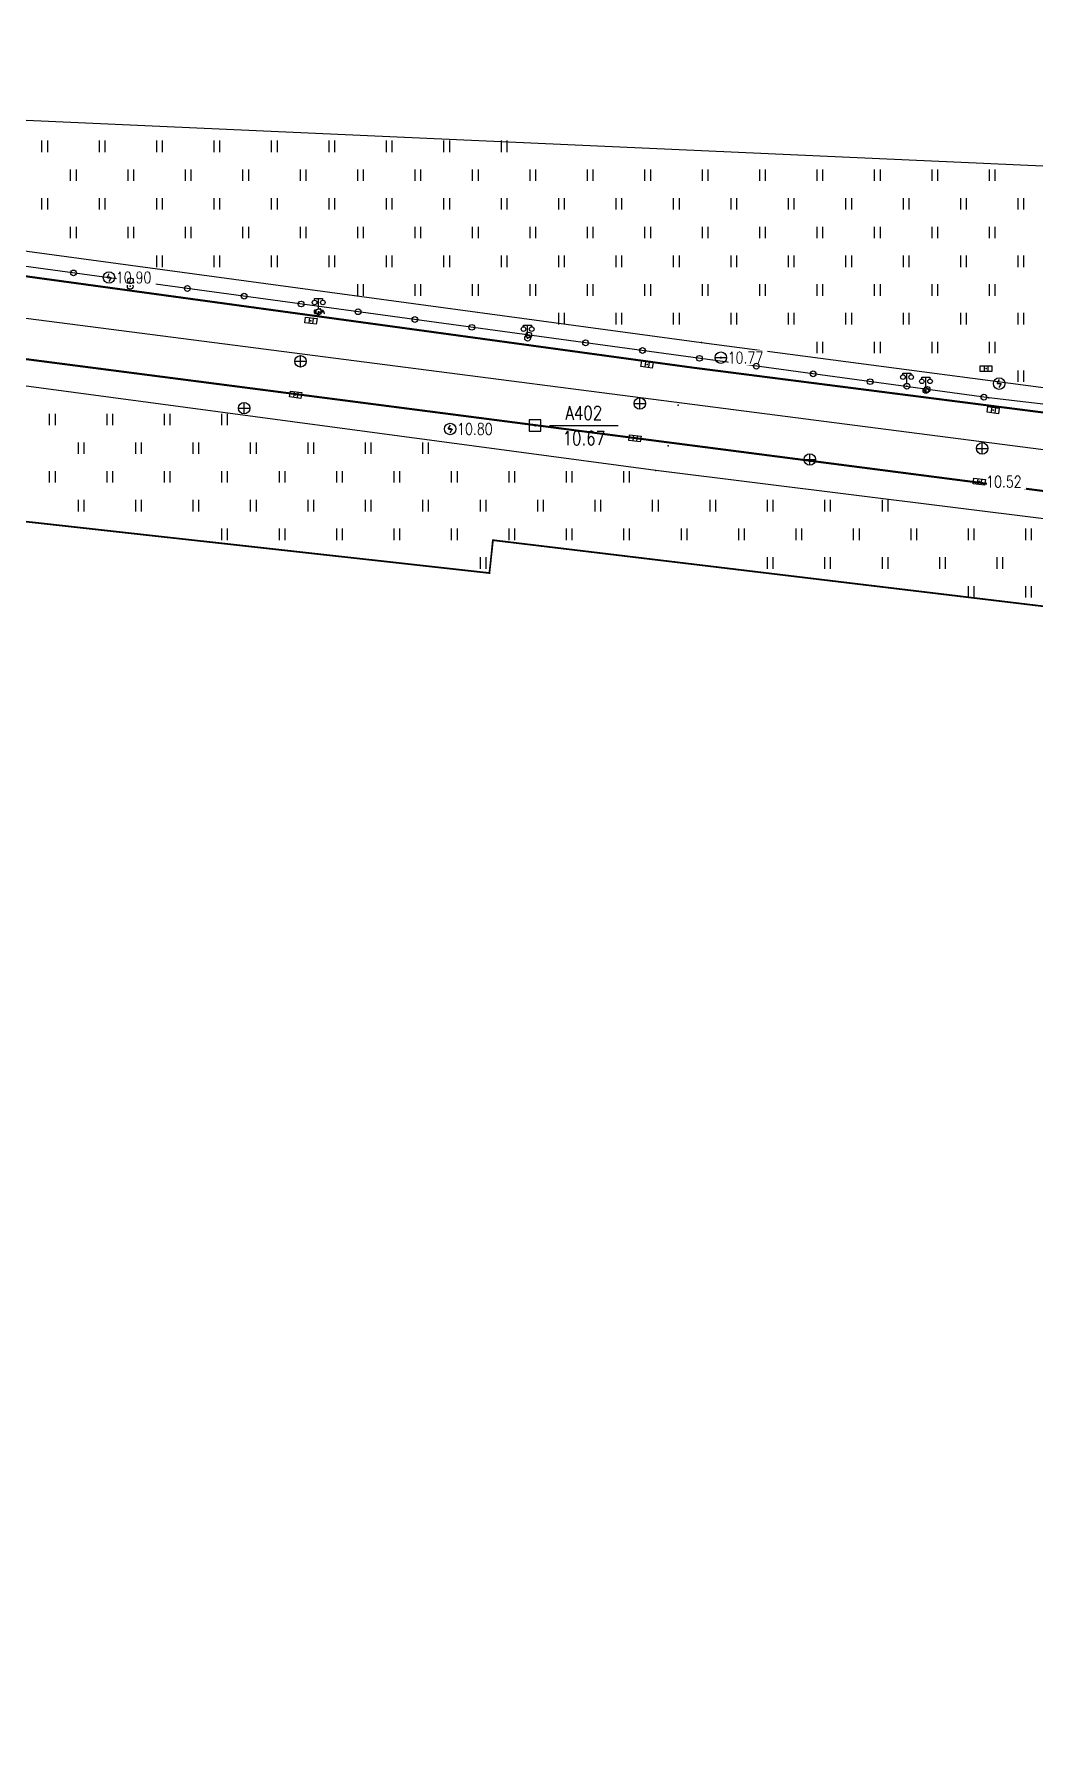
# Model space of a CAD drawing. Extents: x 871 to 1488, y 1110 to 1509.
# Drawn here: x 1042 to 1129.1, y 1312.8 to 1462.2 of the extents above; entities that cross this region are included whole.
import ezdxf
from ezdxf.enums import TextEntityAlignment as Align

# ---------------------------------------------------------------- set-up
doc = ezdxf.new("R2010")
doc.units = 0
doc.header["$LTSCALE"] = 0.5
doc.header["$PDSIZE"] = 0.2
doc.layers.get('0').update_dxf_attribs({"linetype": 'CONTINUOUS'})
doc.layers.add('ASSIST', color=7, linetype='CONTINUOUS', plot=False)
for name, color, linetype in [('COMPONENT', 4, 'CONTINUOUS'), ('DLDW', 11, 'CONTINUOUS'), ('DLSS', 4, 'CONTINUOUS'), ('GCD', 1, 'CONTINUOUS'), ('GXYZ', 2, 'CONTINUOUS'), ('JMD', 6, 'CONTINUOUS'), ('KZD', 1, 'CONTINUOUS'), ('ZBTZ', 3, 'CONTINUOUS'), ('ZDH', 1, 'CONTINUOUS')]:
    doc.layers.add(name, color=color, linetype=linetype)
doc.styles.add('HZ', font='rs.shx', dxfattribs={"width": 0.8, "bigfont": 'hztxt.shx'})
doc.linetypes.add('1161', pattern='A,0,[149,AAA.SHX,S=0.15,R=0,X=0,Y=0],-1.6', length=1.6)
doc.linetypes.add('443', pattern='A,5,[169,AAA.SHX,S=0.83,R=0,X=0,Y=0],5', length=10)

# ---------------------------------------------------------------- blocks, each defined once
blk = doc.blocks.new('gc097')
for p, q in [((-0.7, 2), (-0.7, 2.3)), ((-0.7, 2.3), (0.7, 2.3)), ((0, 0.5), (0, 2.3)), ((0.7, 2.3), (0.7, 2))]:
    blk.add_line(p, q)
for centre, radius in [((-0.7, 1.6), 0.4), ((0, 0), 0.5), ((0.73, 1.6), 0.4)]:
    blk.add_circle(centre, radius)
blk = doc.blocks.new('gcbj0612')
for p, q in [((-0.75, 0.26), (0.16, 0.53)), ((-0.57, -0.34), (0.34, -0.07))]:
    blk.add_line(p, q)
at = {"flags": 128}
for points in [[(-0.73, 0.26), (-0.77, 0.25), (-0.79, 0.23), (-0.81, 0.19), (-0.83, 0.15), (-0.84, 0.1), (-0.84, 0.05), (-0.84, -0.01), (-0.83, -0.07), (-0.81, -0.12), (-0.79, -0.18), (-0.77, -0.23), (-0.74, -0.27), (-0.7, -0.3), (-0.67, -0.33), (-0.63, -0.34), (-0.6, -0.34), (-0.57, -0.34), (-0.54, -0.32), (-0.51, -0.29), (-0.49, -0.25), (-0.48, -0.2), (-0.47, -0.15), (-0.47, -0.1), (-0.48, -0.04), (-0.49, 0.02), (-0.51, 0.07), (-0.54, 0.13), (-0.56, 0.17), (-0.6, 0.21), (-0.63, 0.24), (-0.67, 0.26), (-0.7, 0.27)], [(-0.71, 0.18), (-0.72, 0.17), (-0.75, 0.12), (-0.75, 0.04), (-0.74, -0.06), (-0.7, -0.15), (-0.66, -0.22), (-0.62, -0.25), (-0.6, -0.26), (-0.59, -0.24), (-0.57, -0.2), (-0.56, -0.12), (-0.58, -0.02), (-0.61, 0.08), (-0.66, 0.14), (-0.7, 0.17)]]:
    blk.add_lwpolyline(points, close=True, dxfattribs=at)
blk.add_lwpolyline([(0.3, -0.08), (0.33, -0.07), (0.36, -0.05), (0.38, -0.02), (0.4, 0.02), (0.41, 0.07), (0.42, 0.12), (0.41, 0.18), (0.41, 0.23), (0.39, 0.29), (0.37, 0.35), (0.35, 0.4), (0.32, 0.44), (0.28, 0.48), (0.25, 0.51), (0.21, 0.52), (0.18, 0.53), (0.15, 0.52)], dxfattribs=at)
at = {"extrusion": (0, 0, -1), "flags": 128}
blk.add_lwpolyline([(-0.4, 0.25), (-0.51, 0.28), (-0.61, 0.29), (-0.69, 0.27), (-0.77, 0.2), (-0.81, 0.09), (-0.82, -0.01), (-0.8, -0.06), (-0.76, -0.08), (-0.7, -0.09), (-0.64, -0.09), (-0.59, -0.07), (-0.57, -0.04), (-0.59, -0.01), (-0.63, 0.02), (-0.69, 0.03), (-0.75, 0.03), (-0.79, 0.02), (-0.84, -0.01), (-0.89, -0.1), (-0.91, -0.19), (-0.9, -0.29), (-0.87, -0.38)], dxfattribs=at)
blk.add_lwpolyline([(-0.09, -0.2), (-0.22, -0.54), (0.05, -0.54)], close=True)
blk = doc.blocks.new('gc042')
blk.add_line((-1, 0), (1, 0))
blk.add_circle((0, 0), 1)
blk = doc.blocks.new('gc041')
for p, q in [((-1, 0.5), (1, 0.5)), ((-1, -0.5), (-1, 0.5)), ((-0.33, 0.5), (-0.33, -0.5)), ((0.33, 0.5), (0.33, -0.5)), ((1, 0.5), (1, -0.5)), ((1, -0.5), (-1, -0.5))]:
    blk.add_line(p, q)
blk = doc.blocks.new('gc043')
for p, q in [((-1, 0), (1, 0)), ((0, -1), (0, 1))]:
    blk.add_line(p, q)
blk.add_circle((0, 0), 1)
blk = doc.blocks.new('gc050')
for p, q in [((-0.35, 0), (0.05, 0.69)), ((-0.35, 0), (0.35, 0)), ((0.35, 0), (-0.06, -0.69))]:
    blk.add_line(p, q)
blk.add_circle((0, 0), 1)
blk = doc.blocks.new('GC200')
at = {"linetype": 'Continuous', "const_width": 0.2, "flags": 128}
blk.add_lwpolyline([(-0.1, 0, 1), (0.1, 0, 1)], format="xyb", close=True, dxfattribs=at)
blk = doc.blocks.new('gc170')
at = {"linetype": 'Continuous'}
blk.add_circle((0, 0), 0.5, dxfattribs=at)
blk = doc.blocks.new('gc323')
at = {"flags": 128}
for points in [[(-0.5, 0), (-0.5, 2)], [(0.5, 0), (0.5, 2)]]:
    blk.add_lwpolyline(points, dxfattribs=at)
blk = doc.blocks.new('gc261')
blk.add_lwpolyline([(-1, -1), (1, -1), (1, 1), (-1, 1)], close=True)
blk.add_point((0, 0))

msp = doc.modelspace()

# ---------------------------------------------------------------- linework, layer by layer
at = {"linetype": 'Continuous'}
msp.add_line((1199.52, 1417, 10.38), (1020.01, 1440.18), dxfattribs=at)
at = {"layer": 'ASSIST', "linetype": 'Continuous', "elevation": 10.55, "flags": 128}
msp.add_lwpolyline([(1199.17, 1421.73), (1193.09, 1422.21), (1186.99, 1422.82), (1181.06, 1423.52), (1175.05, 1424.23), (1168.88, 1425.02), (1163.02, 1425.88), (1157.04, 1426.57), (1151.1, 1427.42), (1145.15, 1428.09), (1138.35, 1428.85), (1131.57, 1429.77), (1125.13, 1430.53), (1021.07, 1444.73), (978.18, 1453.89)], dxfattribs=at)
at = {"layer": 'DLSS', "linetype": 'Continuous', "const_width": 0.175, "flags": 128}
msp.add_lwpolyline([(975.39, 1453.44), (1020.8, 1443.92), (1099.29, 1433.17), (1145.69, 1427.23), (1199.83, 1420.96), (1205.07, 1423.58), (1207.53, 1429.43), (1207.32, 1450.23)], dxfattribs=at)
at = {"layer": 'DLSS', "linetype": 'Continuous', "const_width": 0.175, "elevation": 8.66, "flags": 128}
msp.add_lwpolyline([(1194.7, 1204.02), (1201.52, 1204.92), (1205.21, 1207.04), (1207.44, 1209.31), (1209.56, 1213.6), (1210.06, 1217.59), (1207.86, 1399.65), (1206.04, 1409.59), (1198.49, 1413.53), (1019.16, 1436.77), (975.6, 1446.48)], dxfattribs=at)
at = {"layer": 'JMD', "linetype": '443', "const_width": 0.15, "flags": 128}
msp.add_lwpolyline([(1018.61, 1422.27), (1081.65, 1415.28), (1081.96, 1418.14), (1134.33, 1411.85), (1135.6, 1306.95), (1135.12, 1302.93), (1134.5, 1295.97), (1134.46, 1294.15), (1134.38, 1289.02), (1013.46, 1281.42), (1013.74, 1298.84), (1014.26, 1308.48), (1011.58, 1356.14), (1013.26, 1381.34), (1018.61, 1422.27)], close=True, dxfattribs=at)
at = {"layer": 'KZD', "linetype": 'Continuous'}
msp.add_line((1086.87, 1428.12), (1092.87, 1428.12), dxfattribs=at)
at = {"layer": 'ZBTZ', "linetype": '1161', "flags": 128}
msp.add_lwpolyline([(975.44, 1455.93), (1020.79, 1446.1), (1100.1, 1435.34), (1137.39, 1430.45), (1186.01, 1424.42), (1185.83, 1449.9), (1164.66, 1449.52), (1159.55, 1449.37), (1041.31, 1454.68), (1021.75, 1456.03), (999.78, 1459.04), (976.8, 1462.18)], close=True, dxfattribs=at)
at = {"layer": 'ZBTZ', "linetype": '1161', "elevation": 10.43, "flags": 128}
msp.add_lwpolyline([(1195.06, 1408.15), (1199.48, 1408.6), (1199.96, 1411.13), (1130.38, 1419.93), (1096.14, 1424.2), (1020.28, 1434.36), (1018.61, 1422.27), (1081.65, 1415.28), (1081.96, 1418.14), (1134.33, 1411.85), (1135.64, 1415.4), (1145.79, 1416.02), (1155.59, 1412.15), (1161.85, 1413.34), (1167.86, 1411.98), (1184.2, 1410.57), (1190.9, 1408.33)], close=True, dxfattribs=at)
at = {"layer": 'ZDH', "linetype": 'Continuous'}
for p in [(1048.53, 1441.01, 10.9), (1050.38, 1440.24, 10.84), (1066.11, 1437.25, 10.7), (1066.78, 1438.03, 10.83), (1066.8, 1438.03, 10.83), (1084.97, 1435.72, 10.77), (1100.1, 1435.34, 10.77), (1065.2, 1433.71, 10.74), (1101.8, 1434.03, 10.77), (1095.37, 1433.43, 10.61), (1099.29, 1433.17, 10.62), (1124.89, 1433.08, 10.66), (1064.78, 1430.8, 10.71), (1118, 1431.54, 10.78), (1119.65, 1431.17, 10.69), (1126.03, 1431.77, 10.69), (1060.29, 1429.63, 10.86), (1094.75, 1430.04, 10.68), (1098.08, 1429.88, 10.68), (1125.13, 1430.53, 10.67), (1125.51, 1429.46, 10.51), (1078.24, 1427.82, 10.79), (1085.63, 1428.1, -20.16), (1094.32, 1427.01, 10.61), (1097.22, 1426.34, 10.62), (1124.55, 1426.13, 10.56), (1109.55, 1425.16, 10.67), (1096.14, 1424.2, 10.74), (1124.3, 1423.23, 10.52), (1081.96, 1418.14, 11.4), (1081.65, 1415.28, 11.98)]:
    msp.add_point(p, dxfattribs=at)

# ---------------------------------------------------------------- block references
at = {"layer": 'COMPONENT', "linetype": 'Continuous', "xscale": 0.5, "yscale": 0.5}
msp.add_blockref('gcbj0612', (1066.8, 1438.03, 10.83), dxfattribs=at)
at = {"layer": 'DLDW', "linetype": 'Continuous', "xscale": 0.5, "yscale": 0.5}
for p in [(1050.38, 1440.24, 10.84), (1066.78, 1438.03, 10.83), (1084.97, 1435.72, 10.77), (1118, 1431.54, 10.78), (1119.65, 1431.17, 10.69)]:
    msp.add_blockref('gc097', p, dxfattribs=at)
at = {"layer": 'GXYZ', "linetype": 'Continuous', "xscale": 0.5, "yscale": 0.5}
for name, p in [('gc050', (1048.53, 1441.01, 10.9)), ('gc043', (1065.2, 1433.71, 10.74)), ('gc042', (1101.8, 1434.03, 10.77)), ('gc041', (1124.89, 1433.08, 10.66)), ('gc050', (1126.03, 1431.77, 10.69)), ('gc043', (1060.29, 1429.63, 10.86)), ('gc043', (1094.75, 1430.04, 10.68)), ('gc050', (1078.24, 1427.82, 10.79)), ('gc043', (1124.55, 1426.13, 10.56)), ('gc043', (1109.55, 1425.16, 10.67))]:
    msp.add_blockref(name, p, dxfattribs=at)
at = {"layer": 'GXYZ', "linetype": 'Continuous', "xscale": 0.5000000000000068, "yscale": 0.5000000000000068, "rotation": 352.4825611762869}
for p in [(1066.11, 1437.25, 10.7), (1095.37, 1433.43, 10.61), (1064.78, 1430.8, 10.71), (1125.51, 1429.46, 10.51), (1094.32, 1427.01, 10.61), (1124.3, 1423.23, 10.52)]:
    msp.add_blockref('gc041', p, dxfattribs=at)
at = {"layer": 'KZD', "linetype": 'Continuous', "xscale": 0.5, "yscale": 0.5}
msp.add_blockref('gc261', (1085.62, 1428.12, 10.67), dxfattribs=at)
at = {"layer": 'ZBTZ', "linetype": 'Continuous', "xscale": 0.5, "yscale": 0.5}
for p in [(1042.94, 1451.92), (1047.94, 1451.92), (1052.94, 1451.92), (1057.94, 1451.92), (1062.94, 1451.92), (1067.94, 1451.92), (1072.94, 1451.92), (1077.94, 1451.92), (1082.94, 1451.92), (1045.44, 1449.42), (1050.44, 1449.42), (1055.44, 1449.42), (1060.44, 1449.42), (1065.44, 1449.42), (1070.44, 1449.42), (1075.44, 1449.42), (1080.44, 1449.42), (1085.44, 1449.42), (1090.44, 1449.42), (1095.44, 1449.42), (1100.44, 1449.42), (1105.44, 1449.42), (1110.44, 1449.42), (1115.44, 1449.42), (1120.44, 1449.42), (1125.44, 1449.42), (1042.94, 1446.92), (1047.94, 1446.92), (1052.94, 1446.92), (1057.94, 1446.92), (1062.94, 1446.92), (1067.94, 1446.92), (1072.94, 1446.92), (1077.94, 1446.92), (1082.94, 1446.92), (1087.94, 1446.92), (1092.94, 1446.92), (1097.94, 1446.92), (1102.94, 1446.92), (1107.94, 1446.92), (1112.94, 1446.92), (1117.94, 1446.92), (1122.94, 1446.92), (1127.94, 1446.92), (1045.44, 1444.42), (1050.44, 1444.42), (1055.44, 1444.42), (1060.44, 1444.42), (1065.44, 1444.42), (1070.44, 1444.42), (1075.44, 1444.42), (1080.44, 1444.42), (1085.44, 1444.42), (1090.44, 1444.42), (1095.44, 1444.42), (1100.44, 1444.42), (1105.44, 1444.42), (1110.44, 1444.42), (1115.44, 1444.42), (1120.44, 1444.42), (1125.44, 1444.42), (1057.94, 1441.92), (1062.94, 1441.92), (1067.94, 1441.92), (1072.94, 1441.92), (1077.94, 1441.92), (1082.94, 1441.92), (1087.94, 1441.92), (1092.94, 1441.92), (1097.94, 1441.92), (1102.94, 1441.92), (1107.94, 1441.92), (1112.94, 1441.92), (1117.94, 1441.92), (1122.94, 1441.92), (1127.94, 1441.92), (1070.44, 1439.42), (1075.44, 1439.42), (1080.44, 1439.42), (1085.44, 1439.42), (1090.44, 1439.42), (1095.44, 1439.42), (1100.44, 1439.42), (1105.44, 1439.42), (1110.44, 1439.42), (1115.44, 1439.42), (1120.44, 1439.42), (1125.44, 1439.42), (1087.94, 1436.92), (1092.94, 1436.92), (1097.94, 1436.92), (1102.94, 1436.92), (1107.94, 1436.92), (1112.94, 1436.92), (1117.94, 1436.92), (1122.94, 1436.92), (1127.94, 1436.92), (1110.44, 1434.42), (1115.44, 1434.42), (1120.44, 1434.42), (1125.44, 1434.42), (1127.94, 1431.92), (1043.61, 1428.15), (1048.61, 1428.15), (1053.61, 1428.15), (1058.61, 1428.15), (1046.11, 1425.65), (1051.11, 1425.65), (1056.11, 1425.65), (1061.11, 1425.65), (1066.11, 1425.65), (1071.11, 1425.65), (1076.11, 1425.65), (1043.61, 1423.15), (1048.61, 1423.15), (1053.61, 1423.15), (1058.61, 1423.15), (1063.61, 1423.15), (1068.61, 1423.15), (1073.61, 1423.15), (1078.61, 1423.15), (1083.61, 1423.15), (1088.61, 1423.15), (1093.61, 1423.15), (1046.11, 1420.65), (1051.11, 1420.65), (1056.11, 1420.65), (1061.11, 1420.65), (1066.11, 1420.65), (1071.11, 1420.65), (1076.11, 1420.65), (1081.11, 1420.65), (1086.11, 1420.65), (1091.11, 1420.65), (1096.11, 1420.65), (1101.11, 1420.65), (1106.11, 1420.65), (1111.11, 1420.65), (1116.11, 1420.65), (1058.61, 1418.15), (1063.61, 1418.15), (1068.61, 1418.15), (1073.61, 1418.15), (1078.61, 1418.15), (1083.61, 1418.15), (1088.61, 1418.15), (1093.61, 1418.15), (1098.61, 1418.15), (1103.61, 1418.15), (1108.61, 1418.15), (1113.61, 1418.15), (1118.61, 1418.15), (1123.61, 1418.15), (1128.61, 1418.15), (1081.11, 1415.65), (1106.11, 1415.65), (1111.11, 1415.65), (1116.11, 1415.65), (1121.11, 1415.65), (1126.11, 1415.65), (1123.61, 1413.15), (1128.61, 1413.15)]:
    msp.add_blockref('gc323', p, dxfattribs=at)
at = {"layer": 'ZBTZ', "linetype": 'Continuous', "xscale": 0.5, "yscale": 0.5, "rotation": 172.2293664708047}
for p in [(1045.44, 1441.41), (1055.35, 1440.05), (1060.3, 1439.38), (1065.25, 1438.7), (1070.21, 1438.03), (1075.16, 1437.35), (1080.12, 1436.67), (1085.07, 1436), (1090.02, 1435.32), (1094.98, 1434.65), (1099.93, 1433.97), (1109.84, 1432.62), (1114.8, 1431.94), (1119.75, 1431.27), (1124.7, 1430.59)]:
    msp.add_blockref('gc170', p, dxfattribs=at)

# ---------------------------------------------------------------- texts
at = {"layer": 'KZD', "linetype": 'Continuous', "style": 'HZ', "width": 0.8}
for s, p in [('A402', (1089.87, 1429.22)), ('10.67', (1089.87, 1427.02))]:
    msp.add_text(s, height=1.2, dxfattribs=at).set_placement(p, align=Align.MIDDLE)

# ---------------------------------------------------------------- next in the draw order: wipeouts: each hides what was drawn before it
at = {"linetype": 'Continuous'}
for points in [[(1049.21, 1440.36), (1052.6, 1440.36), (1052.6, 1441.66), (1049.21, 1441.66)], [(1102.48, 1433.38), (1105.86, 1433.38), (1105.86, 1434.68), (1102.48, 1434.68)], [(1078.92, 1427.17), (1082.31, 1427.17), (1082.31, 1428.47), (1078.92, 1428.47)], [(1124.98, 1422.58), (1128.36, 1422.58), (1128.36, 1423.88), (1124.98, 1423.88)]]:
    msp.add_wipeout(points, dxfattribs=at)

# ---------------------------------------------------------------- next in the draw order: wipeouts: each hides what was drawn before it
for points in [[(1049.21, 1440.36), (1052.6, 1440.36), (1052.6, 1441.66), (1049.21, 1441.66)], [(1102.48, 1433.38), (1105.86, 1433.38), (1105.86, 1434.68), (1102.48, 1434.68)], [(1078.92, 1427.17), (1082.31, 1427.17), (1082.31, 1428.47), (1078.92, 1428.47)], [(1124.98, 1422.58), (1128.36, 1422.58), (1128.36, 1423.88), (1124.98, 1423.88)]]:
    msp.add_wipeout(points, dxfattribs=at)

# ---------------------------------------------------------------- next in the draw order: wipeouts: each hides what was drawn before it
for points in [[(1049.21, 1440.36), (1052.6, 1440.36), (1052.6, 1441.66), (1049.21, 1441.66)], [(1102.48, 1433.38), (1105.86, 1433.38), (1105.86, 1434.68), (1102.48, 1434.68)], [(1078.92, 1427.17), (1082.31, 1427.17), (1082.31, 1428.47), (1078.92, 1428.47)], [(1124.98, 1422.58), (1128.36, 1422.58), (1128.36, 1423.88), (1124.98, 1423.88)]]:
    msp.add_wipeout(points, dxfattribs=at)

# ---------------------------------------------------------------- next in the draw order: block references
at = {"layer": 'GCD', "linetype": 'Continuous'}
ref = msp.add_blockref('GC200', (1048.53, 1441.01, 10.9), dxfattribs=dict(at, xscale=0.5, yscale=0.5, zscale=0.5))
ref.add_attrib('height', '10.90', dxfattribs={"linetype": 'Continuous', "height": 1, "style": 'HZ', "width": 0.8}).set_placement((1049.13, 1441.01, 10.9), align=Align.MIDDLE_LEFT)
ref = msp.add_blockref('GC200', (1101.8, 1434.03, 10.77), dxfattribs=dict(at, xscale=0.5, yscale=0.5, zscale=0.5))
ref.add_attrib('height', '10.77', dxfattribs={"linetype": 'Continuous', "height": 1, "style": 'HZ', "width": 0.8}).set_placement((1102.4, 1434.03, 10.77), align=Align.MIDDLE_LEFT)
ref = msp.add_blockref('GC200', (1078.24, 1427.82, 10.79), dxfattribs=dict(at, xscale=0.5, yscale=0.5, zscale=0.5))
ref.add_attrib('height', '10.80', dxfattribs={"linetype": 'Continuous', "height": 1, "style": 'HZ', "width": 0.8}).set_placement((1078.84, 1427.82, 10.79), align=Align.MIDDLE_LEFT)
ref = msp.add_blockref('GC200', (1124.3, 1423.23, 10.52), dxfattribs=dict(at, xscale=0.5, yscale=0.5, zscale=0.5))
ref.add_attrib('height', '10.52', dxfattribs={"linetype": 'Continuous', "height": 1, "style": 'HZ', "width": 0.8}).set_placement((1124.9, 1423.23, 10.52), align=Align.MIDDLE_LEFT)
at = {"layer": 'ZBTZ', "linetype": 'Continuous', "xscale": 0.5, "yscale": 0.5}
msp.add_blockref('gc323', (1052.94, 1441.92), dxfattribs=at)
at = {"layer": 'ZBTZ', "linetype": 'Continuous', "xscale": 0.5, "yscale": 0.5, "rotation": 172.2293664708047}
for p in [(1050.39, 1440.73), (1104.89, 1433.29)]:
    msp.add_blockref('gc170', p, dxfattribs=at)

doc.saveas('drawing.dxf')
